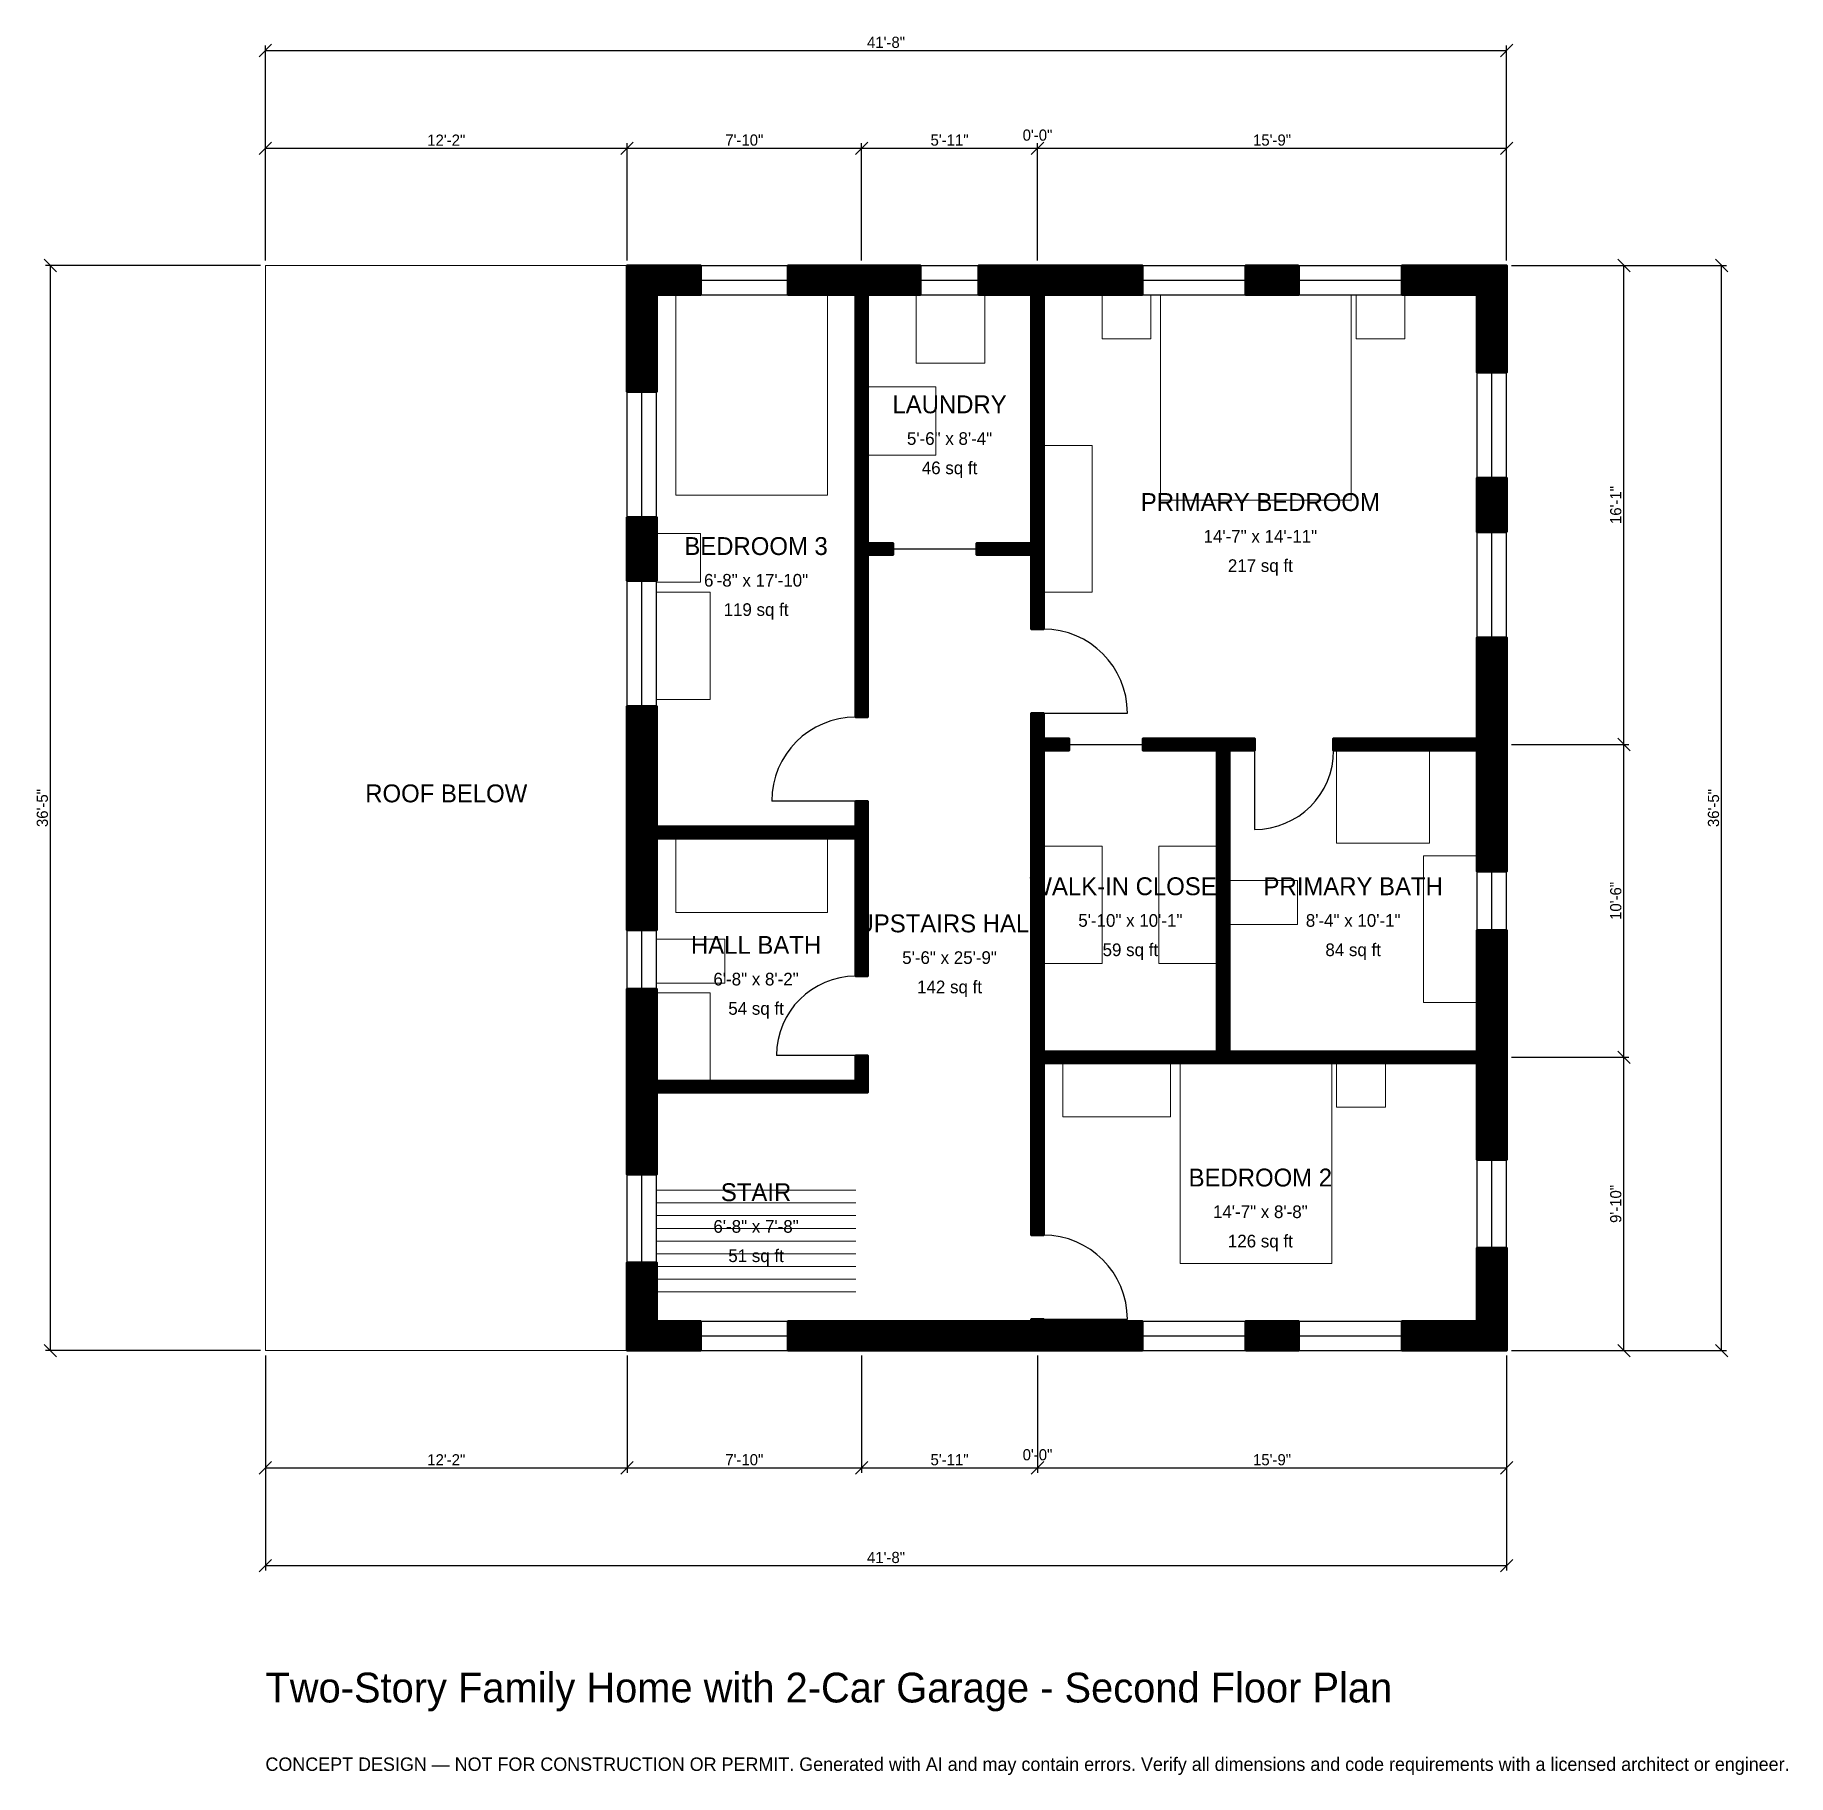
# Model space of a CAD drawing. Header units: inches. Extents: x -93 to 613, y -171 to 530.
import ezdxf
from ezdxf.enums import TextEntityAlignment as Align

# ---------------------------------------------------------------- set-up
doc = ezdxf.new("R2010")
doc.units = ezdxf.units.IN
doc.header["$MEASUREMENT"] = 0
doc.linetypes.add('DASHED', pattern=[0.6, 0.5, -0.1])
for name, color, linetype, lineweight in [('A-ANNO-DIMS', 1, 'Continuous', 13), ('A-ANNO-TEXT', 7, 'Continuous', 18), ('A-AREA-IDEN', 7, 'Continuous', 18), ('A-DOOR', 2, 'Continuous', 25), ('A-FLOR-FIXT', 9, 'Continuous', 13), ('A-FLOR-STRS', 3, 'Continuous', 18), ('A-FURN', 9, 'Continuous', 13), ('A-GLAZ', 4, 'Continuous', 25), ('A-SITE-PAVE', 8, 'Continuous', 13), ('A-WALL', 7, 'Continuous', 50), ('A-WALL-PATT', 8, 'Continuous', 13)]:
    doc.layers.add(name, color=color, linetype=linetype, lineweight=lineweight)
doc.dimstyles.new('PLAN', dxfattribs={"dimtxt": 4.5, "dimasz": 3, "dimexe": 2, "dimexo": 2, "dimgap": 1, "dimtad": 1, "dimdec": 0, "dimlunit": 4, "dimtsz": 2.5, "dimcen": 2.5, "dimclrd": 1, "dimclre": 1, "dimazin": 3, "dimtfac": 1, "dimtmove": 0, "dimatfit": 3})

msp = doc.modelspace()

# ---------------------------------------------------------------- hatches: boundary and pattern name
at = {"layer": 'A-WALL-PATT'}
h = msp.add_hatch(dxfattribs=at)
h.set_pattern_fill('ANSI31', color=8, scale=0.8)
h.paths.add_polyline_path([(308.6614, 0), (308.6614, 0), (305.1181, 0), (246.063, 0), (234.252, 0), (210.6299, 0), (210.6299, 11.811), (234.252, 11.811), (246.063, 11.811), (305.1181, 11.811), (308.6614, 11.811), (308.6614, 12.5984), (313.3858, 12.5984), (313.3858, 11.811), (316.9291, 11.811), (353.1496, 11.811), (353.1496, 0), (316.9291, 0), (313.3858, 0), (313.3858, 0), (308.6614, 0)])
h.paths.add_polyline_path([(157.4803, 0), (157.4803, 0), (145.6693, 0), (145.6693, 0), (145.6693, 0), (145.6693, 11.811), (145.6693, 11.811), (145.6693, 35.4331), (157.4803, 35.4331), (157.4803, 11.811), (175.1969, 11.811), (175.1969, 0), (157.4803, 0)])
h.paths.add_polyline_path([(145.6693, 100.3937), (145.6693, 103.937), (145.6693, 103.937), (145.6693, 108.6614), (145.6693, 108.6614), (145.6693, 112.2047), (145.6693, 145.6693), (157.4803, 145.6693), (157.4803, 112.2047), (157.4803, 108.6614), (237.7953, 108.6614), (237.7953, 118.8976), (242.5197, 118.8976), (242.5197, 108.6614), (242.5197, 103.937), (237.7953, 103.937), (157.4803, 103.937), (157.4803, 100.3937), (157.4803, 70.8661), (145.6693, 70.8661), (145.6693, 100.3937)])
h.paths.add_polyline_path([(145.6693, 202.7559), (145.6693, 206.2992), (145.6693, 206.2992), (145.6693, 211.0236), (145.6693, 211.0236), (145.6693, 214.5669), (145.6693, 259.5801), (157.4803, 259.5801), (157.4803, 214.5669), (157.4803, 211.0236), (237.7953, 211.0236), (237.7953, 221.2598), (242.5197, 221.2598), (242.5197, 211.0236), (242.5197, 206.2992), (242.5197, 206.2992), (242.5197, 150.7874), (237.7953, 150.7874), (237.7953, 206.2992), (237.7953, 206.2992), (157.4803, 206.2992), (157.4803, 202.7559), (157.4803, 169.2913), (145.6693, 169.2913), (145.6693, 202.7559)])
h.paths.add_polyline_path([(145.6693, 335.6955), (157.4803, 335.6955), (157.4803, 309.9738), (145.6693, 309.9738), (145.6693, 335.6955)])
h.paths.add_polyline_path([(145.6693, 425.1968), (145.6693, 425.1968), (145.6693, 437.0079), (145.6693, 437.0079), (145.6693, 437.0079), (157.4803, 437.0079), (157.4803, 437.0079), (175.1969, 437.0079), (175.1969, 425.1968), (157.4803, 425.1968), (157.4803, 386.0892), (145.6693, 386.0892), (145.6693, 425.1968)])
h.paths.add_polyline_path([(234.252, 437.0079), (237.7953, 437.0079), (237.7953, 437.0079), (242.5197, 437.0079), (242.5197, 437.0079), (246.063, 437.0079), (263.7795, 437.0079), (263.7795, 425.1968), (246.063, 425.1968), (242.5197, 425.1968), (242.5197, 325.1969), (252.7559, 325.1969), (252.7559, 320.4724), (242.5197, 320.4724), (242.5197, 255.1181), (237.7953, 255.1181), (237.7953, 320.4724), (237.7953, 325.1969), (237.7953, 425.1968), (234.252, 425.1968), (210.6299, 425.1968), (210.6299, 437.0079), (234.252, 437.0079)])
h.paths.add_polyline_path([(305.1181, 437.0079), (305.1181, 437.0079), (308.6614, 437.0079), (308.6614, 437.0079), (313.3858, 437.0079), (313.3858, 437.0079), (353.1496, 437.0079), (353.1496, 425.1968), (316.9291, 425.1968), (316.9291, 425.1968), (313.3858, 425.1968), (313.3858, 325.1969), (313.3858, 320.4724), (313.3858, 290.5512), (308.6614, 290.5512), (308.6614, 320.4724), (286.6142, 320.4724), (286.6142, 325.1969), (308.6614, 325.1969), (308.6614, 425.1968), (287.4016, 425.1968), (287.4016, 437.0079), (305.1181, 437.0079)])
h.paths.add_polyline_path([(416.1417, 437.0079), (416.1417, 425.1968), (394.8819, 425.1968), (394.8819, 437.0079), (416.1417, 437.0079)])
h.paths.add_polyline_path([(488.189, 437.0079), (488.189, 437.0079), (500, 437.0079), (500, 437.0079), (500, 437.0079), (500, 425.1968), (500, 425.1968), (500, 393.9633), (488.189, 393.9633), (488.189, 425.1968), (457.874, 425.1968), (457.874, 437.0079), (488.189, 437.0079)])
h.paths.add_polyline_path([(500, 329.6588), (488.189, 329.6588), (488.189, 351.4436), (500, 351.4436), (500, 329.6588)])
h.paths.add_polyline_path([(500, 250), (500, 250), (500, 246.4567), (500, 246.4567), (500, 241.7323), (500, 241.7323), (500, 192.9134), (488.189, 192.9134), (488.189, 238.189), (488.189, 238.189), (488.189, 241.7323), (430.315, 241.7323), (430.315, 246.4567), (488.189, 246.4567), (488.189, 287.1391), (500, 287.1391), (500, 250)])
h.paths.add_polyline_path([(500, 120.4724), (500, 120.4724), (500, 115.748), (500, 115.748), (500, 112.2047), (500, 112.2047), (500, 76.7717), (488.189, 76.7717), (488.189, 115.748), (388.189, 115.748), (383.4646, 115.748), (313.3858, 115.748), (313.3858, 46.4567), (308.6614, 46.4567), (308.6614, 115.748), (308.6614, 120.4724), (308.6614, 241.7323), (308.6614, 246.4567), (308.6614, 256.6929), (313.3858, 256.6929), (313.3858, 246.4567), (323.622, 246.4567), (323.622, 241.7323), (313.3858, 241.7323), (313.3858, 120.4724), (383.4646, 120.4724), (383.4646, 241.7323), (353.5433, 241.7323), (353.5433, 246.4567), (383.4646, 246.4567), (388.189, 246.4567), (398.4252, 246.4567), (398.4252, 241.7323), (388.189, 241.7323), (388.189, 120.4724), (488.189, 120.4724), (488.189, 124.0157), (488.189, 124.0157), (488.189, 169.2913), (500, 169.2913), (500, 120.4724)])
h.paths.add_polyline_path([(500, 11.811), (500, 11.811), (500, 0), (500, 0), (500, 0), (488.189, 0), (488.189, 0), (457.874, 0), (457.874, 11.811), (488.189, 11.811), (488.189, 41.3386), (500, 41.3386), (500, 11.811)])
h.paths.add_polyline_path([(394.8819, 0), (394.8819, 11.811), (416.1417, 11.811), (416.1417, 0), (394.8819, 0)])

# ---------------------------------------------------------------- linework, layer by layer
at = {"layer": 'A-DOOR'}
for p, q in [((252.7559, 322.8346), (286.6142, 322.8346)), ((313.3858, 256.6929), (347.2441, 256.6929)), ((323.622, 244.0945), (353.5433, 244.0945)), ((398.4252, 241.7323), (398.4252, 209.8425)), ((237.7953, 221.2598), (203.937, 221.2598)), ((237.7953, 118.8976), (205.9055, 118.8976)), ((313.3858, 12.5984), (347.2441, 12.5984))]:
    msp.add_line(p, q, dxfattribs=at)
for centre, radius, start, end in [((313.3858, 256.6929), 33.8583, 0, 90), ((237.7953, 221.2598), 33.8583, 90, 180), ((398.4252, 241.7323), 31.8898, 270, 360), ((237.7953, 118.8976), 31.8898, 90, 180), ((313.3858, 12.5984), 33.8583, 0, 90)]:
    msp.add_arc(centre, radius, start, end, dxfattribs=at)
at = {"layer": 'A-FLOR-FIXT'}
for points in [[(431.4961, 204.3307), (468.8976, 204.3307), (468.8976, 241.7323), (431.4961, 241.7323)], [(165.3543, 176.378), (226.378, 176.378), (226.378, 206.2992), (165.3543, 206.2992)], [(466.5354, 140.1575), (488.189, 140.1575), (488.189, 199.2126), (466.5354, 199.2126)], [(388.189, 171.6535), (415.748, 171.6535), (415.748, 189.3701), (388.189, 189.3701)], [(157.4803, 148.0315), (185.0394, 148.0315), (185.0394, 165.748), (157.4803, 165.748)], [(157.4803, 108.6614), (179.1339, 108.6614), (179.1339, 144.0945), (157.4803, 144.0945)]]:
    msp.add_lwpolyline(points, close=True, dxfattribs=at)
at = {"layer": 'A-FLOR-STRS'}
for p, q in [((157.4803, 64.5669), (237.7953, 64.5669)), ((157.4803, 59.4488), (237.7953, 59.4488)), ((157.4803, 54.3307), (237.7953, 54.3307)), ((157.4803, 49.2126), (237.7953, 49.2126)), ((157.4803, 44.0945), (237.7953, 44.0945)), ((157.4803, 38.9764), (237.7953, 38.9764)), ((157.4803, 33.8583), (237.7953, 33.8583)), ((157.4803, 28.7402), (237.7953, 28.7402)), ((157.4803, 23.622), (237.7953, 23.622))]:
    msp.add_line(p, q, dxfattribs=at)
at = {"layer": 'A-FURN'}
for points in [[(165.3543, 344.4882), (226.378, 344.4882), (226.378, 425.1968), (165.3543, 425.1968)], [(262.2047, 397.6378), (289.7638, 397.6378), (289.7638, 425.1968), (262.2047, 425.1968)], [(337.0079, 407.4803), (356.6929, 407.4803), (356.6929, 425.1968), (337.0079, 425.1968)], [(360.6299, 342.5197), (437.4016, 342.5197), (437.4016, 425.1968), (360.6299, 425.1968)], [(439.3701, 407.4803), (459.0551, 407.4803), (459.0551, 425.1968), (439.3701, 425.1968)], [(242.5197, 360.6299), (270.0787, 360.6299), (270.0787, 388.189), (242.5197, 388.189)], [(313.3858, 305.5118), (333.0709, 305.5118), (333.0709, 364.5669), (313.3858, 364.5669)], [(157.4803, 309.4488), (175.1969, 309.4488), (175.1969, 329.1339), (157.4803, 329.1339)], [(157.4803, 262.2047), (179.1339, 262.2047), (179.1339, 305.5118), (157.4803, 305.5118)], [(313.3858, 155.9055), (337.0079, 155.9055), (337.0079, 203.1496), (313.3858, 203.1496)], [(359.8425, 155.9055), (383.4646, 155.9055), (383.4646, 203.1496), (359.8425, 203.1496)], [(321.2598, 94.0945), (364.5669, 94.0945), (364.5669, 115.748), (321.2598, 115.748)], [(368.5039, 35.0394), (429.5276, 35.0394), (429.5276, 115.748), (368.5039, 115.748)], [(431.4961, 98.0315), (451.1811, 98.0315), (451.1811, 115.748), (431.4961, 115.748)]]:
    msp.add_lwpolyline(points, close=True, dxfattribs=at)
at = {"layer": 'A-GLAZ'}
for p, q in [((175.1969, 437.0079), (210.6299, 437.0079)), ((175.1969, 431.1024), (210.6299, 431.1024)), ((263.7795, 437.0079), (287.4016, 437.0079)), ((263.7795, 431.1024), (287.4016, 431.1024)), ((353.1496, 437.0079), (394.8819, 437.0079)), ((353.1496, 431.1024), (394.8819, 431.1024)), ((416.1417, 437.0079), (457.874, 437.0079)), ((416.1417, 431.1024), (457.874, 431.1024)), ((175.1969, 425.1968), (210.6299, 425.1968)), ((263.7795, 425.1968), (287.4016, 425.1968)), ((353.1496, 425.1968), (394.8819, 425.1968)), ((416.1417, 425.1968), (457.874, 425.1968)), ((488.189, 351.4436), (488.189, 393.9633)), ((494.0945, 351.4436), (494.0945, 393.9633)), ((500, 351.4436), (500, 393.9633)), ((145.6693, 335.6955), (145.6693, 386.0892)), ((151.5748, 335.6955), (151.5748, 386.0892)), ((157.4803, 335.6955), (157.4803, 386.0892)), ((488.189, 287.1391), (488.189, 329.6588)), ((494.0945, 287.1391), (494.0945, 329.6588)), ((500, 287.1391), (500, 329.6588)), ((145.6693, 259.5801), (145.6693, 309.9738)), ((151.5748, 259.5801), (151.5748, 309.9738)), ((157.4803, 259.5801), (157.4803, 309.9738)), ((488.189, 169.2913), (488.189, 192.9134)), ((494.0945, 169.2913), (494.0945, 192.9134)), ((500, 169.2913), (500, 192.9134)), ((145.6693, 145.6693), (145.6693, 169.2913)), ((151.5748, 145.6693), (151.5748, 169.2913)), ((157.4803, 145.6693), (157.4803, 169.2913)), ((145.6693, 35.4331), (145.6693, 70.8661)), ((151.5748, 35.4331), (151.5748, 70.8661)), ((157.4803, 35.4331), (157.4803, 70.8661)), ((488.189, 41.3386), (488.189, 76.7717)), ((494.0945, 41.3386), (494.0945, 76.7717)), ((500, 41.3386), (500, 76.7717)), ((175.1969, 11.811), (210.6299, 11.811)), ((353.1496, 11.811), (394.8819, 11.811)), ((416.1417, 11.811), (457.874, 11.811)), ((175.1969, 5.9055), (210.6299, 5.9055)), ((175.1969, 0), (210.6299, 0)), ((353.1496, 5.9055), (394.8819, 5.9055)), ((353.1496, 0), (394.8819, 0)), ((416.1417, 5.9055), (457.874, 5.9055)), ((416.1417, 0), (457.874, 0))]:
    msp.add_line(p, q, dxfattribs=at)
at = {"layer": 'A-SITE-PAVE', "linetype": 'DASHED'}
msp.add_lwpolyline([(0, 0), (145.6693, 0), (145.6693, 437.0079), (0, 437.0079)], close=True, dxfattribs=at)
at = {"layer": 'A-WALL'}
for points in [[(145.6693, 425.1968), (145.6693, 425.1968), (145.6693, 437.0079), (145.6693, 437.0079), (145.6693, 437.0079), (157.4803, 437.0079), (157.4803, 437.0079), (175.1969, 437.0079), (175.1969, 425.1968), (157.4803, 425.1968), (157.4803, 386.0892), (145.6693, 386.0892), (145.6693, 425.1968)], [(234.252, 437.0079), (237.7953, 437.0079), (237.7953, 437.0079), (242.5197, 437.0079), (242.5197, 437.0079), (246.063, 437.0079), (263.7795, 437.0079), (263.7795, 425.1968), (246.063, 425.1968), (242.5197, 425.1968), (242.5197, 325.1969), (252.7559, 325.1969), (252.7559, 320.4724), (242.5197, 320.4724), (242.5197, 255.1181), (237.7953, 255.1181), (237.7953, 320.4724), (237.7953, 325.1969), (237.7953, 425.1968), (234.252, 425.1968), (210.6299, 425.1968), (210.6299, 437.0079), (234.252, 437.0079)], [(305.1181, 437.0079), (305.1181, 437.0079), (308.6614, 437.0079), (308.6614, 437.0079), (313.3858, 437.0079), (313.3858, 437.0079), (353.1496, 437.0079), (353.1496, 425.1968), (316.9291, 425.1968), (316.9291, 425.1968), (313.3858, 425.1968), (313.3858, 325.1969), (313.3858, 320.4724), (313.3858, 290.5512), (308.6614, 290.5512), (308.6614, 320.4724), (286.6142, 320.4724), (286.6142, 325.1969), (308.6614, 325.1969), (308.6614, 425.1968), (287.4016, 425.1968), (287.4016, 437.0079), (305.1181, 437.0079)], [(416.1417, 437.0079), (416.1417, 425.1968), (394.8819, 425.1968), (394.8819, 437.0079), (416.1417, 437.0079)], [(488.189, 437.0079), (488.189, 437.0079), (500, 437.0079), (500, 437.0079), (500, 437.0079), (500, 425.1968), (500, 425.1968), (500, 393.9633), (488.189, 393.9633), (488.189, 425.1968), (457.874, 425.1968), (457.874, 437.0079), (488.189, 437.0079)], [(500, 329.6588), (488.189, 329.6588), (488.189, 351.4436), (500, 351.4436), (500, 329.6588)], [(145.6693, 335.6955), (157.4803, 335.6955), (157.4803, 309.9738), (145.6693, 309.9738), (145.6693, 335.6955)], [(500, 250), (500, 250), (500, 246.4567), (500, 246.4567), (500, 241.7323), (500, 241.7323), (500, 192.9134), (488.189, 192.9134), (488.189, 238.189), (488.189, 238.189), (488.189, 241.7323), (430.315, 241.7323), (430.315, 246.4567), (488.189, 246.4567), (488.189, 287.1391), (500, 287.1391), (500, 250)], [(145.6693, 202.7559), (145.6693, 206.2992), (145.6693, 206.2992), (145.6693, 211.0236), (145.6693, 211.0236), (145.6693, 214.5669), (145.6693, 259.5801), (157.4803, 259.5801), (157.4803, 214.5669), (157.4803, 211.0236), (237.7953, 211.0236), (237.7953, 221.2598), (242.5197, 221.2598), (242.5197, 211.0236), (242.5197, 206.2992), (242.5197, 206.2992), (242.5197, 150.7874), (237.7953, 150.7874), (237.7953, 206.2992), (237.7953, 206.2992), (157.4803, 206.2992), (157.4803, 202.7559), (157.4803, 169.2913), (145.6693, 169.2913), (145.6693, 202.7559)], [(500, 120.4724), (500, 120.4724), (500, 115.748), (500, 115.748), (500, 112.2047), (500, 112.2047), (500, 76.7717), (488.189, 76.7717), (488.189, 115.748), (388.189, 115.748), (383.4646, 115.748), (313.3858, 115.748), (313.3858, 46.4567), (308.6614, 46.4567), (308.6614, 115.748), (308.6614, 120.4724), (308.6614, 241.7323), (308.6614, 246.4567), (308.6614, 256.6929), (313.3858, 256.6929), (313.3858, 246.4567), (323.622, 246.4567), (323.622, 241.7323), (313.3858, 241.7323), (313.3858, 120.4724), (383.4646, 120.4724), (383.4646, 241.7323), (353.5433, 241.7323), (353.5433, 246.4567), (383.4646, 246.4567), (388.189, 246.4567), (398.4252, 246.4567), (398.4252, 241.7323), (388.189, 241.7323), (388.189, 120.4724), (488.189, 120.4724), (488.189, 124.0157), (488.189, 124.0157), (488.189, 169.2913), (500, 169.2913), (500, 120.4724)], [(145.6693, 100.3937), (145.6693, 103.937), (145.6693, 103.937), (145.6693, 108.6614), (145.6693, 108.6614), (145.6693, 112.2047), (145.6693, 145.6693), (157.4803, 145.6693), (157.4803, 112.2047), (157.4803, 108.6614), (237.7953, 108.6614), (237.7953, 118.8976), (242.5197, 118.8976), (242.5197, 108.6614), (242.5197, 103.937), (237.7953, 103.937), (157.4803, 103.937), (157.4803, 100.3937), (157.4803, 70.8661), (145.6693, 70.8661), (145.6693, 100.3937)], [(157.4803, 0), (157.4803, 0), (145.6693, 0), (145.6693, 0), (145.6693, 0), (145.6693, 11.811), (145.6693, 11.811), (145.6693, 35.4331), (157.4803, 35.4331), (157.4803, 11.811), (175.1969, 11.811), (175.1969, 0), (157.4803, 0)], [(500, 11.811), (500, 11.811), (500, 0), (500, 0), (500, 0), (488.189, 0), (488.189, 0), (457.874, 0), (457.874, 11.811), (488.189, 11.811), (488.189, 41.3386), (500, 41.3386), (500, 11.811)], [(308.6614, 0), (308.6614, 0), (305.1181, 0), (246.063, 0), (234.252, 0), (210.6299, 0), (210.6299, 11.811), (234.252, 11.811), (246.063, 11.811), (305.1181, 11.811), (308.6614, 11.811), (308.6614, 12.5984), (313.3858, 12.5984), (313.3858, 11.811), (316.9291, 11.811), (353.1496, 11.811), (353.1496, 0), (316.9291, 0), (313.3858, 0), (313.3858, 0), (308.6614, 0)], [(394.8819, 0), (394.8819, 11.811), (416.1417, 11.811), (416.1417, 0), (394.8819, 0)]]:
    msp.add_lwpolyline(points, close=True, dxfattribs=at)

# ---------------------------------------------------------------- texts
at = {"layer": 'A-ANNO-TEXT'}
for s, height, p in [('Two-Story Family Home with 2-Car Garage - Second Floor Plan', 12, (0, -141.7323)), ('CONCEPT DESIGN — NOT FOR CONSTRUCTION OR PERMIT. Generated with AI and may contain errors. Verify all dimensions and code requirements with a licensed architect or engineer.', 5.4, (0, -169.2913))]:
    msp.add_text(s, height=height, dxfattribs=at).set_placement(p)
at = {"layer": 'A-AREA-IDEN'}
for s, height, p in [('LAUNDRY', 7.2, (275.5906, 381.1024)), ('5\'-6" x 8\'-4"', 5.1, (275.5906, 367.3228)), ('46 sq ft', 5.1, (275.5906, 355.5118)), ('PRIMARY BEDROOM', 7.2, (400.7874, 341.7323)), ('BEDROOM 3', 7.2, (197.6378, 324.0157)), ('14\'-7" x 14\'-11"', 5.1, (400.7874, 327.9528)), ('217 sq ft', 5.1, (400.7874, 316.1417)), ('6\'-8" x 17\'-10"', 5.1, (197.6378, 310.2362)), ('119 sq ft', 5.1, (197.6378, 298.4252)), ('ROOF BELOW', 7.2, (72.8346, 224.4094)), ('WALK-IN CLOSET', 7.2, (348.4252, 187.0079)), ('PRIMARY BATH', 7.2, (438.189, 187.0079)), ('UPSTAIRS HALL', 7.2, (275.5906, 172.0472)), ('5\'-10" x 10\'-1"', 5.1, (348.4252, 173.2283)), ('8\'-4" x 10\'-1"', 5.1, (438.189, 173.2283)), ('HALL BATH', 7.2, (197.6378, 163.3858)), ('59 sq ft', 5.1, (348.4252, 161.4173)), ('84 sq ft', 5.1, (438.189, 161.4173)), ('5\'-6" x 25\'-9"', 5.1, (275.5906, 158.2677)), ('6\'-8" x 8\'-2"', 5.1, (197.6378, 149.6063)), ('142 sq ft', 5.1, (275.5906, 146.4567)), ('54 sq ft', 5.1, (197.6378, 137.7953)), ('BEDROOM 2', 7.2, (400.7874, 69.685)), ('STAIR', 7.2, (197.6378, 63.7795)), ('14\'-7" x 8\'-8"', 5.1, (400.7874, 55.9055)), ('6\'-8" x 7\'-8"', 5.1, (197.6378, 50)), ('126 sq ft', 5.1, (400.7874, 44.0945)), ('51 sq ft', 5.1, (197.6378, 38.189))]:
    msp.add_text(s, height=height, dxfattribs=at).set_placement(p, align=Align.MIDDLE_CENTER)

# ---------------------------------------------------------------- dimensions: what is measured, and where the dimension line sits
at = {"layer": 'A-ANNO-DIMS'}
for base, p1, p2, text in [((0, 523.622), (0, 437.0079), (500, 437.0079), '41\'-8"'), ((0, 484.252), (0, 437.0079), (145.6693, 437.0079), '12\'-2"'), ((145.6693, 484.252), (145.6693, 437.0079), (240.1575, 437.0079), '7\'-10"'), ((240.1575, 484.252), (240.1575, 437.0079), (311.0236, 437.0079), '5\'-11"'), ((311.0236, 484.252), (311.0236, 437.0079), (311.0236, 437.0079), '0\'-0"'), ((311.0236, 484.252), (311.0236, 437.0079), (500, 437.0079), '15\'-9"'), ((0, -47.2441), (0, 0), (145.6693, 0), '12\'-2"'), ((0, -86.6142), (0, 0), (500, 0), '41\'-8"'), ((145.6693, -47.2441), (145.6693, 0), (240.1575, 0), '7\'-10"'), ((240.1575, -47.2441), (240.1575, 0), (311.0236, 0), '5\'-11"'), ((311.0236, -47.2441), (311.0236, 0), (311.0236, 0), '0\'-0"'), ((311.0236, -47.2441), (311.0236, 0), (500, 0), '15\'-9"')]:
    msp.add_linear_dim(base=base, p1=p1, p2=p2, text=text, dimstyle='PLAN', dxfattribs=at).render()
for base, p1, p2, text in [((-86.6142, 0), (0, 0), (0, 437.0079), '36\'-5"'), ((547.2441, 244.0945), (500, 244.0945), (500, 437.0079), '16\'-1"'), ((586.6142, 0), (500, 0), (500, 437.0079), '36\'-5"'), ((547.2441, 118.1102), (500, 118.1102), (500, 244.0945), '10\'-6"'), ((547.2441, 0), (500, 0), (500, 118.1102), '9\'-10"')]:
    msp.add_linear_dim(base=base, p1=p1, p2=p2, angle=90, text=text, dimstyle='PLAN', dxfattribs=at).render()

doc.saveas('drawing.dxf')
